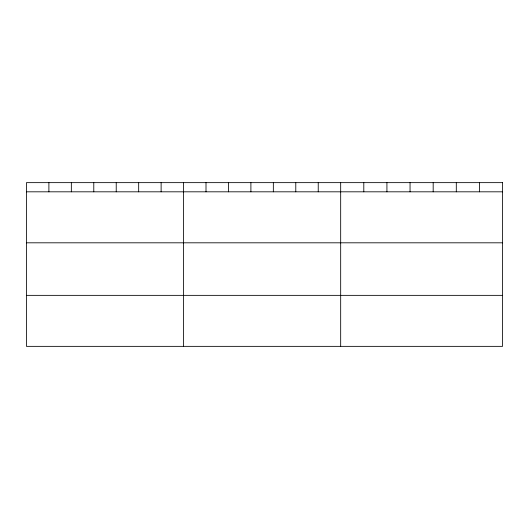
<?xml version="1.0" encoding="UTF-8"?>
<svg xmlns="http://www.w3.org/2000/svg" width="529" height="529" viewBox="0 0 529 529"><rect width="100%" height="100%" fill="white"/><g stroke="black" fill="none" stroke-linecap="round" stroke-linejoin="round"><path stroke-width="0.79" d="M26.45 191.815L502.55 191.815M26.45 242.811L502.55 242.811M26.45 295.354L502.55 295.354M479.426 182.644L479.426 191.815M456.302 182.644L456.302 191.815M433.178 182.644L433.178 191.815M410.048 182.644L410.048 191.815M386.924 182.644L386.924 191.815M363.8 182.644L363.8 191.815M340.676 182.644L340.676 346.356M318.233 182.644L318.233 191.815M295.784 182.644L295.784 191.815M273.341 182.644L273.341 191.815M250.898 182.644L250.898 191.815M228.455 182.644L228.455 191.815M206.006 182.644L206.006 191.815M183.563 182.644L183.563 346.356M161.12 182.644L161.12 191.815M138.671 182.644L138.671 191.815M116.228 182.644L116.228 191.815M93.785 182.644L93.785 191.815M71.342 182.644L71.342 191.815M48.893 182.644L48.893 191.815M502.55 182.644L26.45 182.644L26.45 346.356L502.55 346.356L502.55 182.644"/></g></svg>
